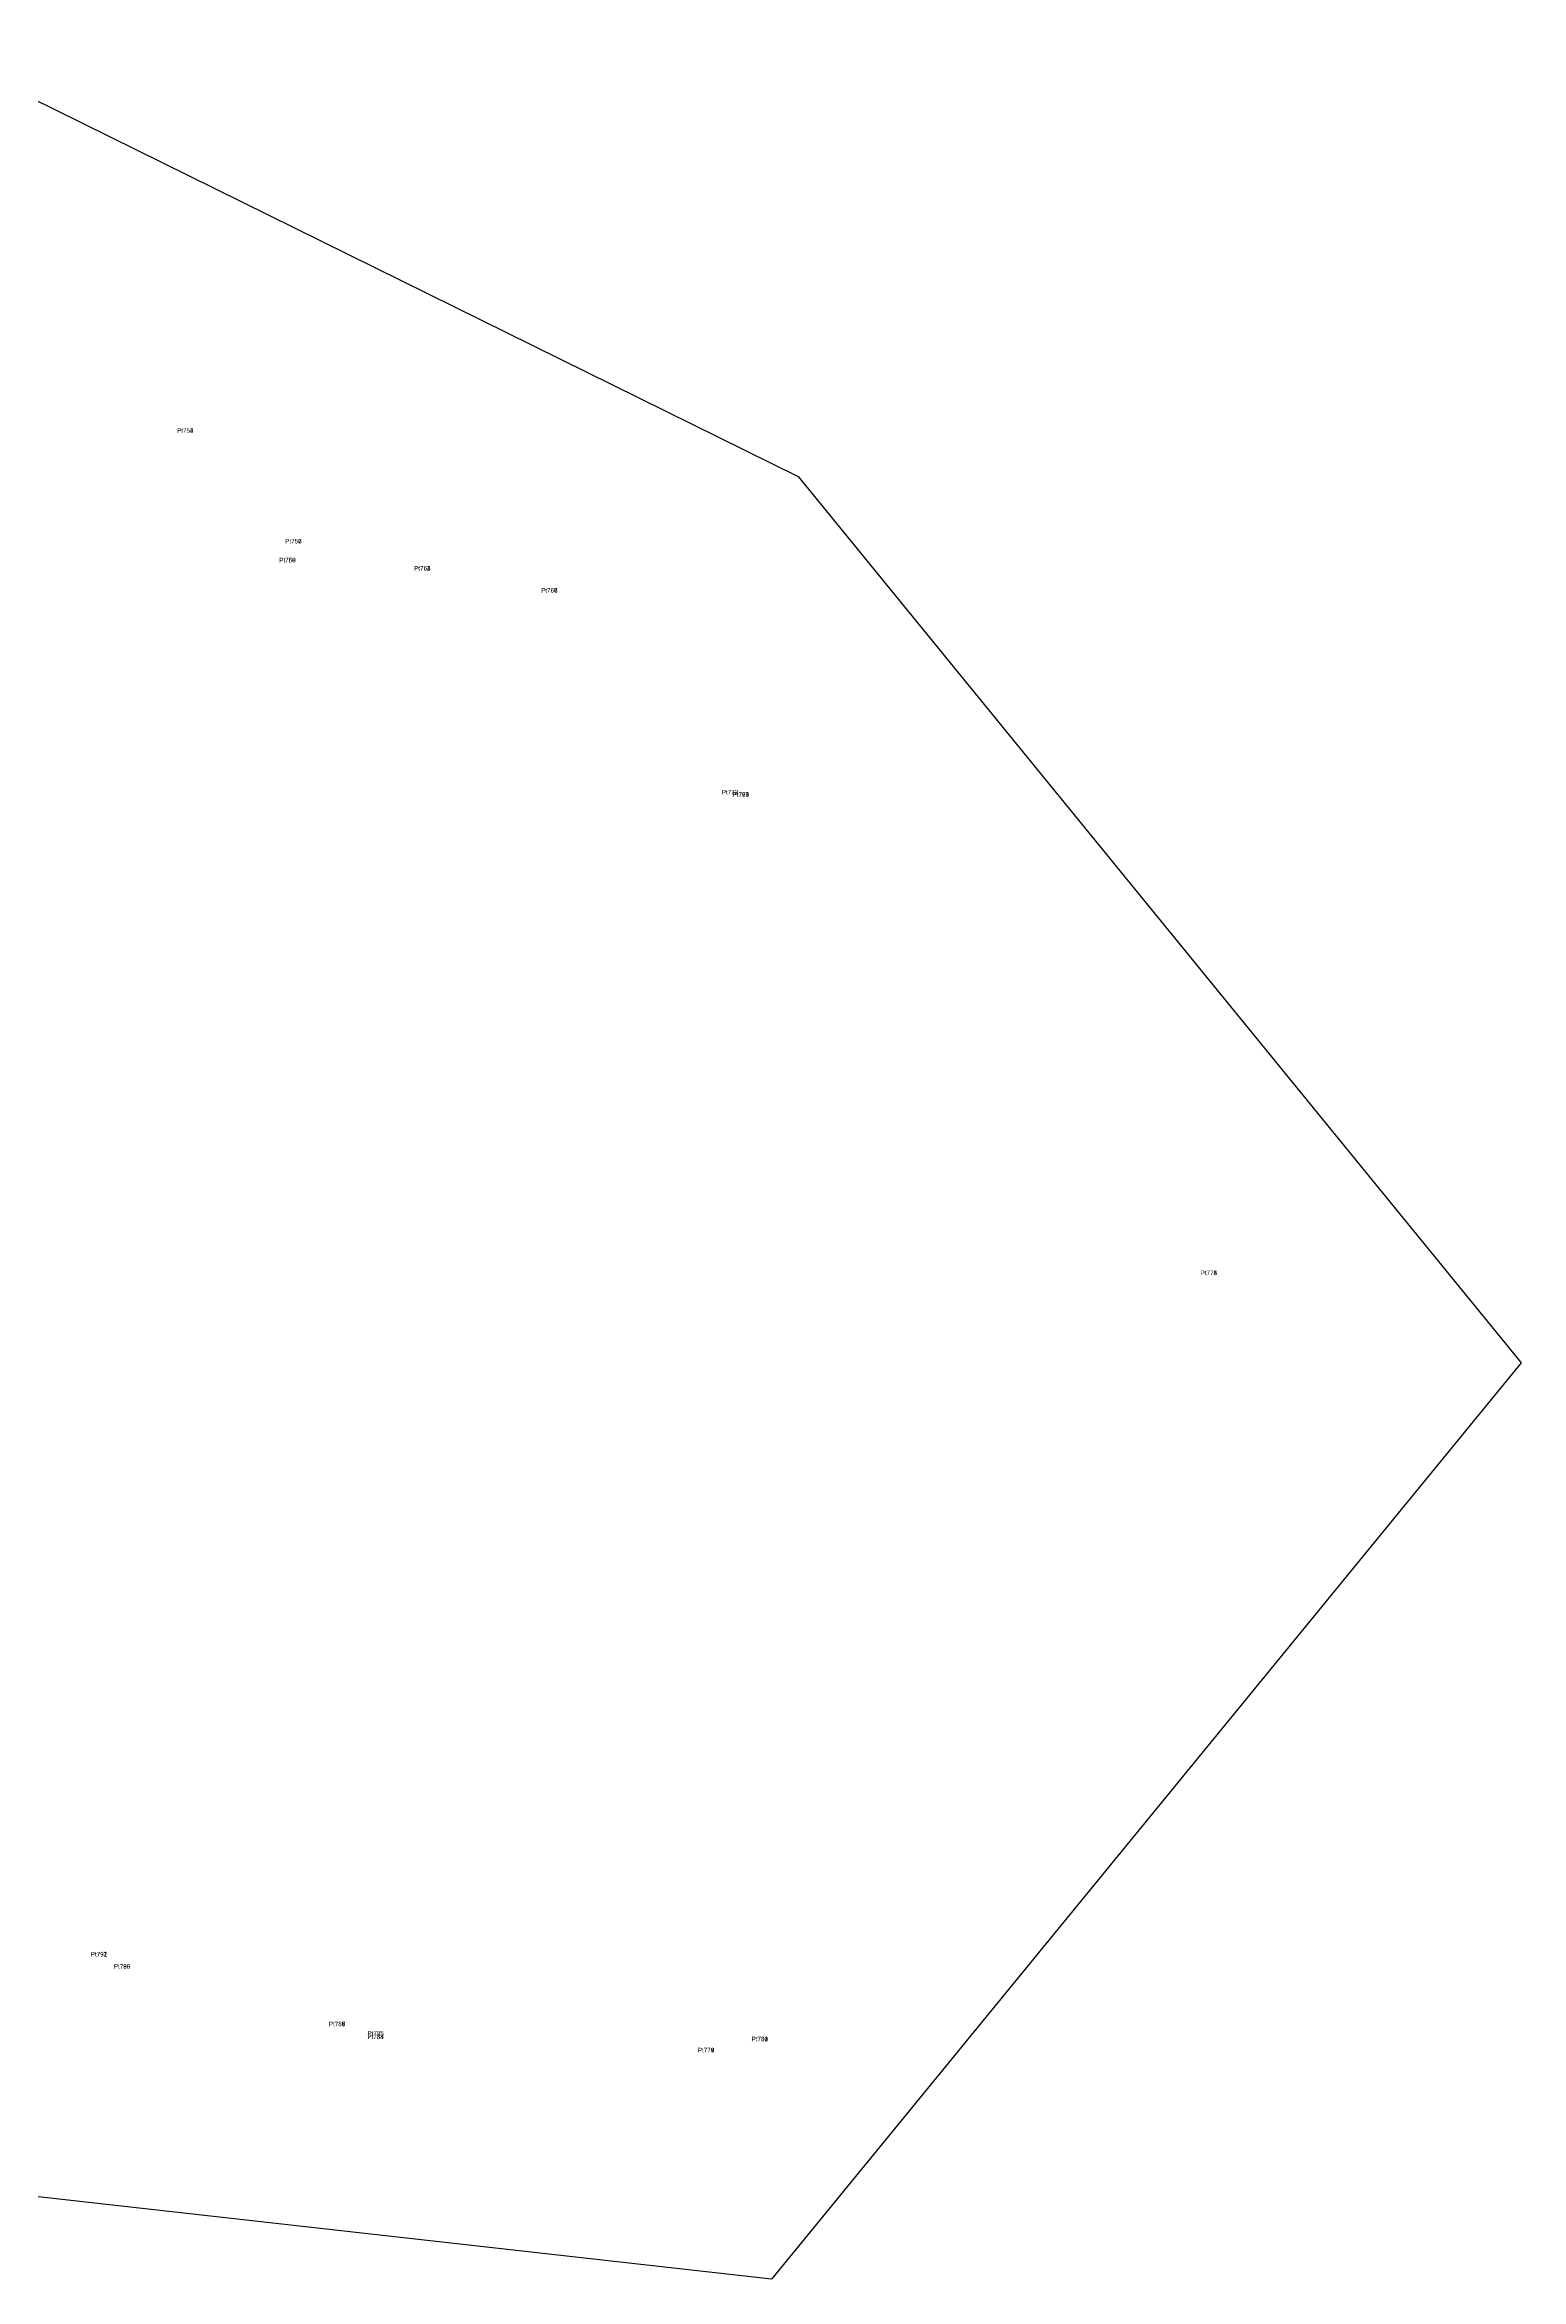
# Model space of a CAD drawing. Extents: x 538735 to 539909, y 1851684 to 1852572.
# Drawn here: x 539322 to 539909, y 1851684 to 1852572 of the extents above; entities that cross this region are included whole.
import ezdxf

# ---------------------------------------------------------------- set-up
doc = ezdxf.new("R2010")
doc.units = 0
for name, color, linetype in [('Level 1', 7, 'Continuous'), ('Level 12', 7, 'Continuous'), ('Level 7', 7, 'Continuous')]:
    doc.layers.add(name, color=color, linetype=linetype)

msp = doc.modelspace()

# ---------------------------------------------------------------- linework, layer by layer
at = {"layer": 'Level 1'}
msp.add_lwpolyline([(538735.01, 1852211.03), (539273.78, 1852572.44), (539621.43, 1852400.77), (539908.87, 1852048.39), (539610.89, 1851683.97), (539102.22, 1851741.19)], close=True, dxfattribs=at)
at = {"layer": 'Level 7'}
for p, q in [((539374.58, 1852418.17), (539374.58, 1852418.17)), ((539374.58, 1852418.16), (539374.58, 1852418.16)), ((539374.58, 1852418.15), (539374.58, 1852418.15)), ((539417.56, 1852374.13), (539417.56, 1852374.13)), ((539417.56, 1852374.13), (539417.56, 1852374.13)), ((539417.56, 1852374.13), (539417.56, 1852374.13)), ((539415.19, 1852366.62), (539415.19, 1852366.62)), ((539415.19, 1852366.58), (539415.19, 1852366.58)), ((539415.2, 1852366.62), (539415.2, 1852366.62)), ((539468.78, 1852363.36), (539468.78, 1852363.36)), ((539468.8, 1852363.42), (539468.8, 1852363.42)), ((539468.8, 1852363.38), (539468.8, 1852363.38)), ((539468.81, 1852363.38), (539468.81, 1852363.38)), ((539519.28, 1852354.6), (539519.28, 1852354.6)), ((539519.28, 1852354.6), (539519.28, 1852354.6)), ((539519.29, 1852354.6), (539519.29, 1852354.6)), ((539519.29, 1852354.6), (539519.29, 1852354.6)), ((539591.07, 1852274.35), (539591.07, 1852274.35)), ((539591.08, 1852274.35), (539591.08, 1852274.35)), ((539595.38, 1852273.47), (539595.38, 1852273.47)), ((539595.42, 1852273.41), (539595.42, 1852273.41)), ((539595.42, 1852273.4), (539595.42, 1852273.4)), ((539781.44, 1852083.22), (539781.44, 1852083.22)), ((539781.45, 1852083.24), (539781.45, 1852083.24)), ((539781.45, 1852083.24), (539781.45, 1852083.24)), ((539340.26, 1851812.37), (539340.26, 1851812.37)), ((539340.29, 1851812.31), (539340.29, 1851812.31)), ((539349.45, 1851807.46), (539349.45, 1851807.46)), ((539349.46, 1851807.47), (539349.46, 1851807.47)), ((539434.89, 1851784.6), (539434.89, 1851784.6)), ((539434.89, 1851784.6), (539434.89, 1851784.6)), ((539434.89, 1851784.6), (539434.89, 1851784.6)), ((539450.19, 1851779.47), (539450.19, 1851779.47)), ((539450.22, 1851779.5), (539450.22, 1851779.5)), ((539450.23, 1851780.91), (539450.23, 1851780.91)), ((539602.9, 1851778.65), (539602.9, 1851778.65)), ((539602.91, 1851778.6), (539602.91, 1851778.6)), ((539602.91, 1851778.6), (539602.91, 1851778.6)), ((539581.59, 1851774.21), (539581.59, 1851774.21)), ((539581.59, 1851774.21), (539581.59, 1851774.21)), ((539581.59, 1851774.2), (539581.59, 1851774.2))]:
    msp.add_line(p, q, dxfattribs=at)

# ---------------------------------------------------------------- texts
at = {"layer": 'Level 12'}
for s, p in [('Pt754', (539374.58, 1852418.15)), ('Pt752', (539374.58, 1852418.17)), ('Pt753', (539374.58, 1852418.16)), ('Pt755', (539417.56, 1852374.13)), ('Pt756', (539417.56, 1852374.13)), ('Pt757', (539417.56, 1852374.13)), ('Pt759', (539415.19, 1852366.62)), ('Pt760', (539415.19, 1852366.58)), ('Pt758', (539415.2, 1852366.62)), ('Pt761', (539468.78, 1852363.36)), ('Pt762', (539468.8, 1852363.42)), ('Pt764', (539468.8, 1852363.38)), ('Pt763', (539468.81, 1852363.38)), ('Pt765', (539519.28, 1852354.6)), ('Pt766', (539519.28, 1852354.6)), ('Pt767', (539519.29, 1852354.6)), ('Pt768', (539519.29, 1852354.6)), ('Pt772', (539591.07, 1852274.35)), ('Pt773', (539591.08, 1852274.35)), ('Pt769', (539595.38, 1852273.47)), ('Pt770', (539595.42, 1852273.41)), ('Pt771', (539595.42, 1852273.4)), ('Pt776', (539781.44, 1852083.22)), ('Pt775', (539781.45, 1852083.24)), ('Pt774', (539781.45, 1852083.24)), ('Pt792', (539340.26, 1851812.37)), ('Pt791', (539340.29, 1851812.31)), ('Pt790', (539349.45, 1851807.46)), ('Pt789', (539349.46, 1851807.47)), ('Pt786', (539434.89, 1851784.6)), ('Pt787', (539434.89, 1851784.6)), ('Pt788', (539434.89, 1851784.6)), ('Pt783', (539450.19, 1851779.47)), ('Pt784', (539450.22, 1851779.5)), ('Pt785', (539450.23, 1851780.91)), ('Pt778', (539581.59, 1851774.21)), ('Pt779', (539581.59, 1851774.21)), ('Pt777', (539581.59, 1851774.2)), ('Pt780', (539602.9, 1851778.65)), ('Pt781', (539602.91, 1851778.6)), ('Pt782', (539602.91, 1851778.6))]:
    msp.add_text(s, height=1.8, dxfattribs=at).set_placement(p)

doc.saveas('drawing.dxf')
